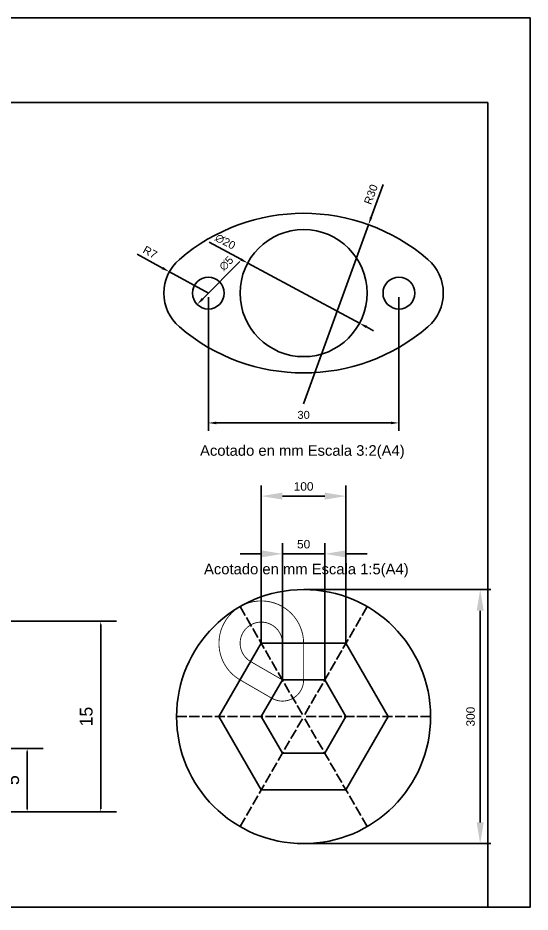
# Model space of a CAD drawing. Header units: millimetres. Extents: x 1898 to 2195, y 1137 to 1348.
# Drawn here: x 2073.7 to 2194.7, y 1136.6 to 1347.7 of the extents above; entities that cross this region are included whole.
import ezdxf

# ---------------------------------------------------------------- set-up
doc = ezdxf.new("R2010")
doc.units = ezdxf.units.MM
doc.linetypes.add('ACAD_ISO02W100', pattern=[15, 12, -3])
doc.layers.add('cotas', color=252, linetype='Continuous')
doc.layers.add('discontinua', color=253, linetype='ACAD_ISO02W100')
doc.styles.get("Standard").update_dxf_attribs({"font": 'arial.ttf'})
doc.dimstyles.new('ISO-25', dxfattribs={"dimtxt": 2.5, "dimasz": 2.5, "dimexe": 1.25, "dimexo": 0.625, "dimtad": 1, "dimtxsty": 'Standard', "dimcen": 2.5, "dimadec": 0, "dimazin": 0, "dimtfac": 1, "dimtmove": 0, "dimatfit": 3, "dimfxl": 1, "dimarcsym": 0})

# ---------------------------------------------------------------- blocks, each defined once
blk = doc.blocks.new('*D74')
at = {"layer": 'cotas', "color": 0, "lineweight": -2, "transparency": 16777216}
for p, q in [((2256.351230287084, 1565.304295546121), (2260.313383114021, 1563.138010323712)), ((2267.552092685833, 1559.18028575839), (2261.410157291569, 1562.538355086542))]:
    blk.add_line(p, q, dxfattribs=at)
at = {"layer": 'cotas', "color": 0, "transparency": 16777216}
blk.add_solid([(2260.41332565355, 1563.32080601997), (2260.213440574493, 1562.955214627454), (2261.410157291569, 1562.538355086542)], dxfattribs=at)
at = {"layer": 'Defpoints', "color": 0, "transparency": 16777216}
for p in [(2261.410157291569, 1562.538355086542), (2267.552092685833, 1559.18028575839)]:
    blk.add_point(p, dxfattribs=at)
at = {"layer": 'cotas', "color": 0, "transparency": 16777216, "insert": (2258.383574848949, 1565.617754731049), "char_height": 1.25, "attachment_point": 5, "rotation": 331.3326100375679}
blk.add_mtext('R7', dxfattribs=at)
blk = doc.blocks.new('*D75')
at = {"layer": 'cotas', "color": 0, "lineweight": -2, "transparency": 16777216}
for p, q in [((2267.670881232976, 1567.18247653449), (2272.643801208795, 1564.508349197019)), ((2291.359462887646, 1554.444229368498), (2273.744722484021, 1563.916342148283)), ((2292.460384162873, 1553.852222319761), (2293.561305438099, 1553.260215271025))]:
    blk.add_line(p, q, dxfattribs=at)
at = {"layer": 'cotas', "color": 0, "transparency": 16777216}
for points in [[(2272.74246905025, 1564.691836076223), (2272.545133367338, 1564.324862317814), (2273.744722484021, 1563.916342148283)], [(2292.559052004329, 1554.035709198966), (2292.361716321417, 1553.668735440556), (2291.359462887646, 1554.444229368498)]]:
    blk.add_solid(points, dxfattribs=at)
at = {"layer": 'Defpoints', "color": 0, "transparency": 16777216}
for p in [(2273.744722484021, 1563.916342148283), (2291.359462887646, 1554.444229368498)]:
    blk.add_point(p, dxfattribs=at)
at = {"layer": 'cotas', "color": 0, "transparency": 16777216, "insert": (2270.221703729044, 1567.284767441646), "char_height": 1.25, "attachment_point": 5, "rotation": 331.73139791198514}
blk.add_mtext('∅20', dxfattribs=at)
blk = doc.blocks.new('*D76')
at = {"layer": 'cotas', "color": 0, "lineweight": -2, "transparency": 16777216}
for p, q in [((2295.057662830995, 1576.283002610224), (2293.191116497815, 1571.127910916047)), ((2282.552092685834, 1541.744689984227), (2292.765555545336, 1569.952582078774))]:
    blk.add_line(p, q, dxfattribs=at)
at = {"layer": 'cotas', "color": 0, "transparency": 16777216}
blk.add_solid([(2292.99522835827, 1571.19883774146), (2293.38700463736, 1571.056984090634), (2292.765555545336, 1569.952582078774)], dxfattribs=at)
at = {"layer": 'Defpoints', "color": 0, "transparency": 16777216}
for p in [(2292.765555545336, 1569.952582078774), (2282.552092685834, 1541.744689984227)]:
    blk.add_point(p, dxfattribs=at)
at = {"layer": 'cotas', "color": 0, "transparency": 16777216, "insert": (2293.14901370351, 1574.723326728548), "char_height": 1.25, "attachment_point": 5, "rotation": 70.09578257445175}
blk.add_mtext('R30', dxfattribs=at)
blk = doc.blocks.new('*D77')
at = {"layer": 'cotas', "color": 0, "lineweight": -2, "transparency": 16777216}
blk.add_line((2272.514802524211, 1564.163956093392), (2266.670073819002, 1558.294541597499), dxfattribs=at)
at = {"layer": 'cotas', "color": 0, "transparency": 16777216}
blk.add_solid([(2266.522449792187, 1558.441544741971), (2266.817697845818, 1558.147538453027), (2265.788054952171, 1557.408797436607)], dxfattribs=at)
at = {"layer": 'Defpoints', "color": 0, "transparency": 16777216}
for p in [(2269.316130419496, 1560.951774080172), (2265.788054952171, 1557.408797436607)]:
    blk.add_point(p, dxfattribs=at)
at = {"layer": 'cotas', "color": 0, "transparency": 16777216, "insert": (2270.381694386474, 1563.86161681939), "char_height": 1.25, "attachment_point": 5, "rotation": 45.12074203824987}
blk.add_mtext('∅5', dxfattribs=at)
blk = doc.blocks.new('*D78')
at = {"layer": 'cotas', "color": 0, "lineweight": -2, "transparency": 16777216}
for p, q in [((2267.552092685833, 1558.55528575839), (2267.552092685833, 1537.497449890247)), ((2297.552092685833, 1558.55528575839), (2297.552092685833, 1537.497449890247)), ((2268.802092685833, 1538.747449890247), (2296.302092685833, 1538.747449890247))]:
    blk.add_line(p, q, dxfattribs=at)
at = {"layer": 'cotas', "color": 0, "transparency": 16777216}
for points in [[(2268.802092685833, 1538.955783223581), (2268.802092685833, 1538.539116556914), (2267.552092685833, 1538.747449890247)], [(2296.302092685833, 1538.955783223581), (2296.302092685833, 1538.539116556914), (2297.552092685833, 1538.747449890247)]]:
    blk.add_solid(points, dxfattribs=at)
at = {"layer": 'Defpoints', "color": 0, "transparency": 16777216}
for p in [(2267.552092685833, 1559.18028575839), (2297.552092685833, 1559.18028575839), (2297.552092685833, 1538.747449890247)]:
    blk.add_point(p, dxfattribs=at)
at = {"layer": 'cotas', "color": 0, "transparency": 16777216, "insert": (2282.552092685833, 1540.01109245505), "char_height": 1.25, "attachment_point": 5}
blk.add_mtext('30', dxfattribs=at)
blk = doc.blocks.new('*D91')
at = {"layer": 'cotas', "color": 0, "lineweight": -2, "transparency": 16777216}
for p, q in [((2261.274472023301, 1250.764070257348), (2265.966254042303, 1250.764070257348)), ((2264.716254042303, 1250.514070257348), (2264.716254042303, 1246.014070257348)), ((2261.274472023301, 1245.764070257348), (2265.966254042303, 1245.764070257348))]:
    blk.add_line(p, q, dxfattribs=at)
at = {"layer": 'cotas', "color": 0, "transparency": 16777216}
for points in [[(2264.674587375637, 1250.514070257348), (2264.75792070897, 1250.514070257348), (2264.716254042303, 1250.764070257348)], [(2264.674587375637, 1246.014070257348), (2264.75792070897, 1246.014070257348), (2264.716254042303, 1245.764070257348)]]:
    blk.add_solid(points, dxfattribs=at)
at = {"layer": 'Defpoints', "color": 0, "transparency": 16777216}
for p in [(2260.649472023301, 1250.764070257348), (2260.649472023301, 1245.764070257348), (2264.716254042303, 1245.764070257348)]:
    blk.add_point(p, dxfattribs=at)
at = {"layer": 'cotas', "color": 0, "transparency": 16777216, "insert": (2263.582727439302, 1248.264070257347), "char_height": 1, "attachment_point": 5, "rotation": 90}
blk.add_mtext('5', dxfattribs=at)
blk = doc.blocks.new('*D92')
at = {"layer": 'cotas', "color": 0, "lineweight": -2, "transparency": 16777216}
for p, q in [((2253.774472023301, 1260.764070257348), (2271.755319781081, 1260.764070257348)), ((2270.505319781081, 1246.014070257348), (2270.505319781081, 1260.514070257348)), ((2261.274472023301, 1245.764070257348), (2271.755319781081, 1245.764070257348))]:
    blk.add_line(p, q, dxfattribs=at)
at = {"layer": 'cotas', "color": 0, "transparency": 16777216}
for points in [[(2270.463653114415, 1260.514070257348), (2270.546986447748, 1260.514070257348), (2270.505319781081, 1260.764070257348)], [(2270.463653114415, 1246.014070257348), (2270.546986447748, 1246.014070257348), (2270.505319781081, 1245.764070257348)]]:
    blk.add_solid(points, dxfattribs=at)
at = {"layer": 'Defpoints', "color": 0, "transparency": 16777216}
for p in [(2253.149472023301, 1260.764070257348), (2270.505319781081, 1260.764070257348), (2260.649472023301, 1245.764070257348)]:
    blk.add_point(p, dxfattribs=at)
at = {"layer": 'cotas', "color": 0, "transparency": 16777216, "insert": (2269.369746793359, 1253.264070257347), "char_height": 1, "attachment_point": 5, "rotation": 90}
blk.add_mtext('15', dxfattribs=at)
blk = doc.blocks.new('*D93')
at = {"layer": 'cotas', "color": 0, "lineweight": -2, "transparency": 16777216}
for p, q in [((2245.6494720233, 1245.139070257347), (2245.6494720233, 1237.875092954692)), ((2260.6494720233, 1245.139070257347), (2260.6494720233, 1237.875092954692)), ((2245.8994720233, 1239.125092954692), (2260.3994720233, 1239.125092954692))]:
    blk.add_line(p, q, dxfattribs=at)
at = {"layer": 'cotas', "color": 0, "transparency": 16777216}
for points in [[(2245.8994720233, 1239.166759621359), (2245.8994720233, 1239.083426288025), (2245.6494720233, 1239.125092954692)], [(2260.3994720233, 1239.166759621359), (2260.3994720233, 1239.083426288025), (2260.6494720233, 1239.125092954692)]]:
    blk.add_solid(points, dxfattribs=at)
at = {"layer": 'Defpoints', "color": 0, "transparency": 16777216}
for p in [(2245.6494720233, 1245.764070257347), (2260.6494720233, 1245.764070257347), (2260.6494720233, 1239.125092954692)]:
    blk.add_point(p, dxfattribs=at)
at = {"layer": 'cotas', "color": 0, "transparency": 16777216, "insert": (2253.1494720233, 1240.260665942413), "char_height": 1, "attachment_point": 5}
blk.add_mtext('15', dxfattribs=at)
blk = doc.blocks.new('*D94')
at = {"layer": 'cotas', "color": 0, "lineweight": -2, "transparency": 16777216}
blk.add_arc((2253.1494720233, 1260.764070257347), 4.073491194883625, 228.516932565697, 266.4830674343004, dxfattribs=at)
at = {"layer": 'cotas', "color": 0, "transparency": 16777216}
for points in [[(2250.422652021732, 1257.682055162822), (2250.479741634687, 1257.742761180127), (2250.269078776294, 1257.883677010341)], [(2252.900868348466, 1256.739897659056), (2252.898311164427, 1256.656603570105), (2253.1494720233, 1256.690579062463)]]:
    blk.add_solid(points, dxfattribs=at)
at = {"layer": 'Defpoints', "color": 0, "transparency": 16777216}
for p in [(2253.1494720233, 1260.764070257347), (2253.1494720233, 1260.764070257347), (2251.112726425858, 1257.236323400486), (2249.399472023299, 1257.014070257347), (2253.1494720233, 1250.764070257347)]:
    blk.add_point(p, dxfattribs=at)
at = {"layer": 'cotas', "color": 0, "transparency": 16777216, "insert": (2252.024396282246, 1258.047897144599), "char_height": 1, "attachment_point": 5, "rotation": 337.4999999999932}
blk.add_mtext('45°', dxfattribs=at)
blk = doc.blocks.new('*D58')
at = {"layer": 'cotas', "color": 0, "lineweight": -2, "transparency": 16777216}
for p, q in [((2947.998507556009, 1398.747750579337), (2947.998507556009, 1584.391365221736)), ((3047.998507556009, 1398.747750579337), (3047.998507556009, 1584.391365221736)), ((2972.998507556009, 1571.891365221736), (3022.998507556009, 1571.891365221736))]:
    blk.add_line(p, q, dxfattribs=at)
at = {"layer": 'cotas', "color": 0, "transparency": 16777216}
for points in [[(2972.998507556009, 1576.058031888402), (2972.998507556009, 1567.724698555069), (2947.998507556009, 1571.891365221736)], [(3022.998507556009, 1576.058031888402), (3022.998507556009, 1567.724698555069), (3047.998507556009, 1571.891365221736)]]:
    blk.add_solid(points, dxfattribs=at)
at = {"layer": 'Defpoints', "color": 0, "transparency": 16777216}
for p in [(3047.998507556009, 1571.891365221736), (2947.998507556009, 1398.122750579337), (3047.998507556009, 1398.122750579337)]:
    blk.add_point(p, dxfattribs=at)
at = {"layer": 'cotas', "color": 0, "transparency": 16777216, "insert": (2997.998507556009, 1583.247095098953), "char_height": 10, "attachment_point": 5}
blk.add_mtext('100', dxfattribs=at)
blk = doc.blocks.new('*D59')
at = {"layer": 'cotas', "color": 0, "lineweight": -2, "transparency": 16777216}
for p, q in [((2972.998507556009, 1355.446480390115), (2972.998507556009, 1516.19963215882)), ((3022.998507556009, 1355.446480390115), (3022.998507556009, 1516.19963215882)), ((2947.998507556009, 1503.69963215882), (2922.998507556009, 1503.69963215882)), ((2972.998507556009, 1503.69963215882), (3022.998507556009, 1503.69963215882)), ((3047.998507556009, 1503.69963215882), (3072.998507556009, 1503.69963215882))]:
    blk.add_line(p, q, dxfattribs=at)
at = {"layer": 'cotas', "color": 0, "transparency": 16777216}
for points in [[(2947.998507556009, 1507.866298825487), (2947.998507556009, 1499.532965492153), (2972.998507556009, 1503.69963215882)], [(3047.998507556009, 1507.866298825487), (3047.998507556009, 1499.532965492153), (3022.998507556009, 1503.69963215882)]]:
    blk.add_solid(points, dxfattribs=at)
at = {"layer": 'Defpoints', "color": 0, "transparency": 16777216}
for p in [(3022.998507556009, 1503.69963215882), (2972.998507556009, 1354.821480390115), (3022.998507556009, 1354.821480390115)]:
    blk.add_point(p, dxfattribs=at)
at = {"layer": 'cotas', "color": 0, "transparency": 16777216, "insert": (2997.998507556009, 1515.055362036037), "char_height": 10, "attachment_point": 5}
blk.add_mtext('50', dxfattribs=at)
blk = doc.blocks.new('*D60')
at = {"layer": 'cotas', "color": 0, "lineweight": -2, "transparency": 16777216}
for p, q in [((2998.62350755601, 1461.520210200894), (3219.027643963629, 1461.520210200894)), ((3206.527643963629, 1436.520210200894), (3206.527643963629, 1186.520210200894)), ((2998.62350755601, 1161.520210200894), (3219.027643963629, 1161.520210200894))]:
    blk.add_line(p, q, dxfattribs=at)
at = {"layer": 'cotas', "color": 0, "transparency": 16777216}
for points in [[(3202.360977296962, 1436.520210200894), (3210.694310630295, 1436.520210200894), (3206.527643963629, 1461.520210200894)], [(3202.360977296962, 1186.520210200894), (3210.694310630295, 1186.520210200894), (3206.527643963629, 1161.520210200894)]]:
    blk.add_solid(points, dxfattribs=at)
at = {"layer": 'Defpoints', "color": 0, "transparency": 16777216}
for p in [(2997.99850755601, 1461.520210200894), (2997.99850755601, 1161.520210200894), (3206.527643963629, 1161.520210200894)]:
    blk.add_point(p, dxfattribs=at)
at = {"layer": 'cotas', "color": 0, "transparency": 16777216, "insert": (3195.168503445211, 1311.520210200893), "char_height": 10, "attachment_point": 5, "rotation": 90}
blk.add_mtext('300', dxfattribs=at)
blk = doc.blocks.new('*U61')
at = {"layer": 'discontinua'}
blk.add_line((-37.5, 64.95190528383296), (37.5, -64.95190528383273), dxfattribs=at)
blk = doc.blocks.new('*U62')
at = {"color": 0, "linetype": 'ByBlock', "lineweight": -2, "transparency": 16777216}
blk.add_blockref('*U61', (2960.498507556009, 1376.472115484726), dxfattribs=at)
for p, rotation in [((3035.498507556009, 1376.472115484726), 299.9999999999999), ((2922.998507556009, 1311.520210200893), 60.00000000000001), ((3072.998507556009, 1311.520210200893), 240), ((2960.498507556009, 1246.568304917061), 120), ((3035.498507556009, 1246.568304917061), 180)]:
    blk.add_blockref('*U61', p, dxfattribs=dict(at, rotation=rotation))
blk = doc.blocks.new('encapsula2')
for centre, radius in [((2282.552092685833, 1559.18028575839), 10), ((2267.552092685833, 1559.18028575839), 2.5), ((2297.552092685833, 1559.18028575839), 2.5)]:
    blk.add_circle(centre, radius)
for centre, radius, start, end in [((2282.552092685833, 1541.744689984227), 30, 49.29429316895828, 130.7057068310417), ((2267.552092685833, 1559.18028575839), 7, 130.7057068310428, 229.2942931689572), ((2297.552092685833, 1559.18028575839), 7, 310.7057068310428, 49.29429316895723), ((2282.552092685833, 1576.615881532553), 30, 229.2942931689555, 310.7057068310446)]:
    blk.add_arc(centre, radius, start, end)
at = {"layer": 'cotas'}
for center, mpoint, picture, middle in [((2282.552092685834, 1541.744689984227), (2292.765555545336, 1569.952582078774), '*D76', (2293.14901370351, 1574.723326728548)), ((2267.552092685833, 1559.18028575839), (2261.410157291569, 1562.538355086542), '*D74', (2258.383574848949, 1565.617754731049))]:
    dim = blk.add_radius_dim(center=center, mpoint=mpoint, dimstyle='ISO-25', dxfattribs=at)
    dim.commit()
    dim.dimension.update_dxf_attribs({"geometry": picture, "text_midpoint": middle})
dim = blk.add_diameter_dim_2p(p1=(2291.359462887646, 1554.444229368498), p2=(2273.744722484021, 1563.916342148283), dimstyle='ISO-25', dxfattribs=at)
dim.commit()
dim.dimension.update_dxf_attribs({"geometry": '*D75', "text_midpoint": (2270.221703729044, 1567.284767441646)})
dim = blk.add_diameter_dim_2p(p1=(2269.316130419496, 1560.951774080172), p2=(2265.788054952171, 1557.408797436607), dimstyle='ISO-25', dxfattribs=at)
dim.commit()
dim.dimension.update_dxf_attribs({"geometry": '*D77', "text_midpoint": (2271.301575344834, 1562.945604728837), "dimtype": 163})
dim = blk.add_linear_dim(base=(2297.552092685833, 1538.747449890247), p1=(2267.552092685833, 1559.18028575839), p2=(2297.552092685833, 1559.18028575839), dimstyle='ISO-25', dxfattribs=at)
dim.commit()
dim.dimension.update_dxf_attribs({"geometry": '*D78', "text_midpoint": (2282.552092685833, 1538.747449890247), "dimtype": 160})
blk = doc.blocks.new('tejado')
for p, q in [((2253.1494720233, 1260.764070257347), (2245.6494720233, 1260.764070257347)), ((2245.6494720233, 1260.764070257347), (2245.6494720233, 1245.764070257347)), ((2245.6494720233, 1260.764070257347), (2249.3994720233, 1257.014070257347)), ((2249.3994720233, 1257.014070257347), (2253.1494720233, 1260.764070257347)), ((2253.1494720233, 1250.764070257347), (2253.1494720233, 1260.764070257347)), ((2249.3994720233, 1257.014070257347), (2249.3994720233, 1249.514070257347)), ((2253.1494720233, 1250.764070257347), (2250.649472023299, 1248.264070257348)), ((2260.6494720233, 1250.764070257347), (2253.1494720233, 1250.764070257347)), ((2258.1494720233, 1248.264070257348), (2260.6494720233, 1250.764070257347)), ((2260.6494720233, 1245.764070257347), (2260.6494720233, 1250.764070257347)), ((2245.6494720233, 1245.764070257347), (2249.3994720233, 1249.514070257347)), ((2249.3994720233, 1249.514070257347), (2250.649472023299, 1248.264070257348)), ((2258.1494720233, 1248.264070257348), (2250.649472023299, 1248.264070257348)), ((2258.1494720233, 1248.264070257348), (2260.649472023301, 1245.764070257347)), ((2245.6494720233, 1245.764070257347), (2260.6494720233, 1245.764070257347))]:
    blk.add_line(p, q)
at = {"layer": 'cotas'}
dim = blk.add_angular_dim_2l(base=(2251.112726425858, 1257.236323400486), line1=((2253.1494720233, 1250.764070257347), (2253.1494720233, 1260.764070257347)), line2=((2249.3994720233, 1257.014070257347), (2253.1494720233, 1260.764070257347)), dimstyle='ISO-25', dxfattribs=at)
dim.commit()
dim.dimension.update_dxf_attribs({"geometry": '*D94', "text_midpoint": (2251.590614431133, 1257.000655116529), "dimtype": 162})
for base, p1, p2, picture, middle in [((2270.505319781081, 1260.764070257348), (2260.6494720233, 1245.764070257347), (2253.1494720233, 1260.764070257347), '*D92', (2269.369746793359, 1253.264070257347)), ((2264.716254042303, 1245.764070257348), (2260.6494720233, 1250.764070257347), (2260.6494720233, 1245.764070257347), '*D91', (2263.582727439302, 1248.264070257347))]:
    dim = blk.add_linear_dim(base=base, p1=p1, p2=p2, angle=90, dimstyle='ISO-25', dxfattribs=at)
    dim.commit()
    dim.dimension.update_dxf_attribs({"geometry": picture, "text_midpoint": middle})
dim = blk.add_linear_dim(base=(2260.6494720233, 1239.125092954692), p1=(2245.6494720233, 1245.764070257347), p2=(2260.6494720233, 1245.764070257347), dimstyle='ISO-25', dxfattribs=at)
dim.commit()
dim.dimension.update_dxf_attribs({"geometry": '*D93', "text_midpoint": (2253.1494720233, 1240.260665942413)})
blk = doc.blocks.new('flor')
at = {"const_width": 1}
for points in [[(2922.998507556009, 1354.821480390115), (2960.498507556008, 1333.170845295504, 0.5773502691896282), (2997.998507556009, 1354.821480390115), (2997.998507556009, 1398.122750579337, 1.732050807568877)], [(2935.498507556009, 1376.472115484726), (2972.998507556009, 1354.821480390115), (2972.998507556009, 1398.122750579337, 1.732050807568883)]]:
    blk.add_lwpolyline(points, format="xyb", close=True, dxfattribs=at)
at = {"layer": 'cotas'}
for points in [[(2947.998507556009, 1398.122750579337), (2897.998507556009, 1311.520210200893), (2947.998507556009, 1224.91766982245), (3047.998507556009, 1224.91766982245), (3097.998507556009, 1311.520210200893), (3047.998507556009, 1398.122750579337)], [(2972.998507556009, 1354.821480390115), (2947.998507556009, 1311.520210200893), (2972.998507556009, 1268.218940011672), (3022.998507556009, 1268.218940011672), (3047.998507556009, 1311.520210200893), (3022.998507556009, 1354.821480390115)]]:
    blk.add_lwpolyline(points, close=True, dxfattribs=at)
blk.add_circle((2997.998507556009, 1311.520210200893), 150, dxfattribs=at)
blk.add_blockref('*U62', (0, 0))
for base, p1, p2, picture, middle in [((3047.998507556009, 1571.891365221736), (2947.998507556009, 1398.122750579337), (3047.998507556009, 1398.122750579337), '*D58', (2997.998507556009, 1583.247095098953)), ((3022.998507556009, 1503.69963215882), (2972.998507556009, 1354.821480390115), (3022.998507556009, 1354.821480390115), '*D59', (2997.998507556009, 1515.055362036037))]:
    dim = blk.add_linear_dim(base=base, p1=p1, p2=p2, dimstyle='ISO-25', dxfattribs=at)
    dim.commit()
    dim.dimension.update_dxf_attribs({"geometry": picture, "text_midpoint": middle})
dim = blk.add_linear_dim(base=(3206.527643963629, 1161.520210200894), p1=(2997.998507556009, 1461.520210200893), p2=(2997.998507556009, 1161.520210200893), angle=90, dimstyle='ISO-25', dxfattribs=at)
dim.commit()
dim.dimension.update_dxf_attribs({"geometry": '*D60', "text_midpoint": (3195.168503445211, 1311.520210200893)})

msp = doc.modelspace()

# ---------------------------------------------------------------- linework, layer by layer
for points in [[(1897.688046196521, 1137.736116379016), (2194.688046196521, 1137.736116379016), (2194.688046196521, 1347.736116379016), (1897.688046196521, 1347.736116379016)], [(1897.688046196521, 1137.736116379016), (2184.688046196521, 1137.736116379016), (2184.688046196521, 1327.736116379016), (1897.688046196521, 1327.736116379016)]]:
    msp.add_lwpolyline(points, close=True)

# ---------------------------------------------------------------- block references
for name, p, xscale, yscale, zscale in [('encapsula2', (-1282.640092832229, -1056.034312258568), 1.5, 1.5, 1.5), ('flor', (1541.588344685319, 920.4320743388378), 0.2, 0.2, 0.2), ('tejado', (-4718.26036987338, -2577.056094393026), 3, 3, 3)]:
    msp.add_blockref(name, p, dxfattribs=dict(xscale=xscale, yscale=yscale, zscale=zscale))

# ---------------------------------------------------------------- texts
at = {"char_height": 2.5, "attachment_point": 1}
for s, insert in [('Acotado en mm Escala 3:2(A4)', (2116.723214150405, 1246.83340187108)), ('Acotado en mm Escala 1:5(A4)', (2117.663460532551, 1218.846190513431))]:
    msp.add_mtext_dynamic_manual_height_columns(s, width=52.08876850869274, gutter_width=12.5, heights=[5.378102115604506], dxfattribs=dict(at, insert=insert))

doc.saveas('drawing.dxf')
